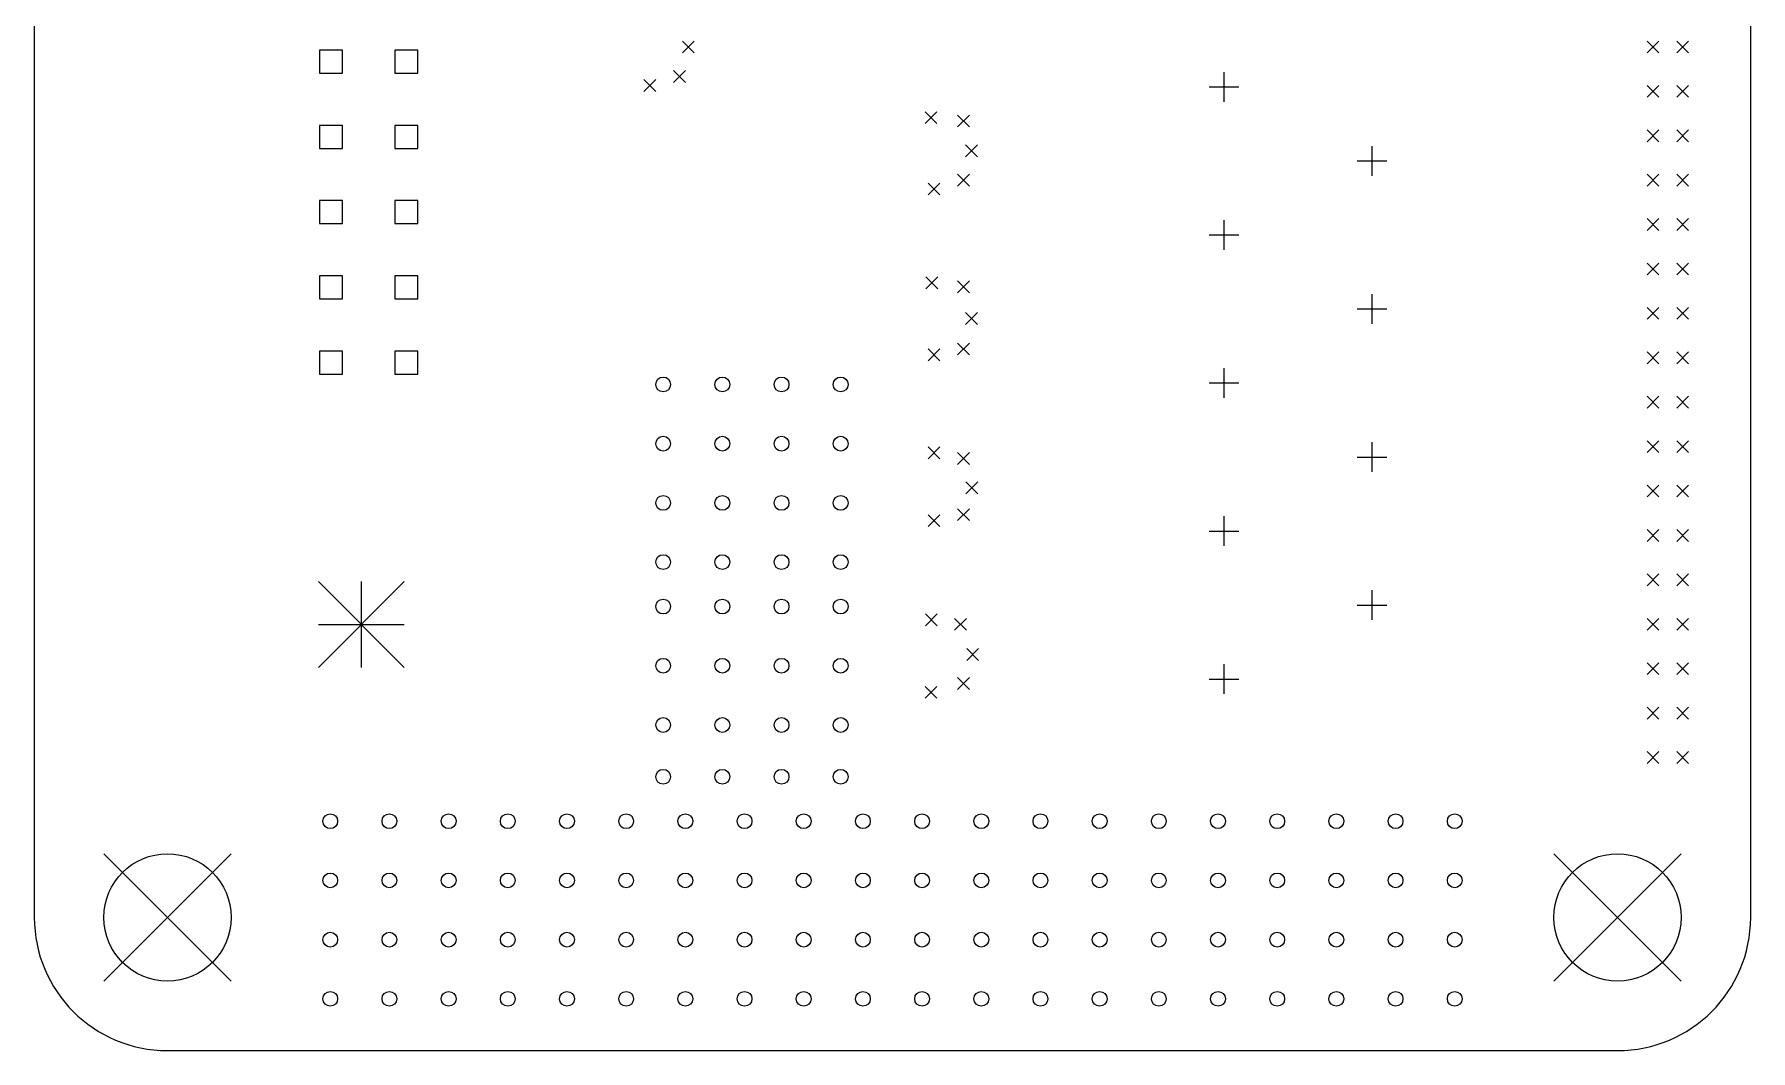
# Model space of a CAD drawing. Extents: x 46 to 146, y -167 to -22.
# Drawn here: x 50.5 to 108.5, y -129.5 to -95.2 of the extents above; entities that cross this region are included whole.
import ezdxf

# ---------------------------------------------------------------- set-up
doc = ezdxf.new("R2010")
doc.units = 0
doc.header["$MEASUREMENT"] = 0
doc.layers.add('BLACK', color=7, linetype='CONTINUOUS')

msp = doc.modelspace()

# ---------------------------------------------------------------- linework, layer by layer
at = {"layer": 'BLACK', "linetype": 'CONTINUOUS'}
for p, q in [((50.5, -27), (50.5, -125)), ((108.5, -125), (108.5, -27)), ((72.4, -95.4), (72.8, -95.8)), ((72.8, -95.4), (72.4, -95.8)), ((105, -95.4), (105.4, -95.8)), ((105.4, -95.4), (105, -95.8)), ((106, -95.4), (106.4, -95.8)), ((106.4, -95.4), (106, -95.8)), ((60.9189, -95.7111), (60.1411, -95.7111)), ((60.1411, -95.7111), (60.1411, -96.4889)), ((60.9189, -96.4889), (60.9189, -95.7111)), ((63.4589, -95.7111), (62.6811, -95.7111)), ((62.6811, -95.7111), (62.6811, -96.4889)), ((63.4589, -96.4889), (63.4589, -95.7111)), ((60.1411, -96.4889), (60.9189, -96.4889)), ((62.6811, -96.4889), (63.4589, -96.4889)), ((71.1, -96.7), (71.5, -97.1)), ((71.5, -96.7), (71.1, -97.1)), ((72.1, -96.4), (72.5, -96.8)), ((72.5, -96.4), (72.1, -96.8)), ((90.7, -96.45), (90.7, -97.45)), ((90.2, -96.95), (91.2, -96.95)), ((105, -96.9), (105.4, -97.3)), ((105.4, -96.9), (105, -97.3)), ((106, -96.9), (106.4, -97.3)), ((106.4, -96.9), (106, -97.3)), ((80.6, -97.79), (81, -98.19)), ((81, -97.79), (80.6, -98.19)), ((81.7, -97.9), (82.1, -98.3)), ((82.1, -97.9), (81.7, -98.3)), ((60.9189, -98.2511), (60.1411, -98.2511)), ((60.1411, -98.2511), (60.1411, -99.0289)), ((60.9189, -99.0289), (60.9189, -98.2511)), ((63.4589, -98.2511), (62.6811, -98.2511)), ((62.6811, -98.2511), (62.6811, -99.0289)), ((63.4589, -99.0289), (63.4589, -98.2511)), ((105, -98.4), (105.4, -98.8)), ((105.4, -98.4), (105, -98.8)), ((106, -98.4), (106.4, -98.8)), ((106.4, -98.4), (106, -98.8)), ((60.1411, -99.0289), (60.9189, -99.0289)), ((62.6811, -99.0289), (63.4589, -99.0289)), ((81.97, -98.91), (82.37, -99.31)), ((82.37, -98.91), (81.97, -99.31)), ((95.7, -98.95), (95.7, -99.95)), ((95.2, -99.45), (96.2, -99.45)), ((80.7, -100.2), (81.1, -100.6)), ((81.1, -100.2), (80.7, -100.6)), ((81.7, -99.9), (82.1, -100.3)), ((82.1, -99.9), (81.7, -100.3)), ((105, -99.9), (105.4, -100.3)), ((105.4, -99.9), (105, -100.3)), ((106, -99.9), (106.4, -100.3)), ((106.4, -99.9), (106, -100.3)), ((60.9189, -100.791), (60.1411, -100.791)), ((60.1411, -100.791), (60.1411, -101.569)), ((60.9189, -101.569), (60.9189, -100.791)), ((63.4589, -100.791), (62.6811, -100.791)), ((62.6811, -100.791), (62.6811, -101.569)), ((63.4589, -101.569), (63.4589, -100.791)), ((90.7, -101.45), (90.7, -102.45)), ((105, -101.4), (105.4, -101.8)), ((105.4, -101.4), (105, -101.8)), ((106, -101.4), (106.4, -101.8)), ((106.4, -101.4), (106, -101.8)), ((60.1411, -101.569), (60.9189, -101.569)), ((62.6811, -101.569), (63.4589, -101.569)), ((90.2, -101.95), (91.2, -101.95)), ((105, -102.9), (105.4, -103.3)), ((105.4, -102.9), (105, -103.3)), ((106, -102.9), (106.4, -103.3)), ((106.4, -102.9), (106, -103.3)), ((60.9189, -103.331), (60.1411, -103.331)), ((60.1411, -103.331), (60.1411, -104.109)), ((60.9189, -104.109), (60.9189, -103.331)), ((63.4589, -103.331), (62.6811, -103.331)), ((62.6811, -103.331), (62.6811, -104.109)), ((63.4589, -104.109), (63.4589, -103.331)), ((80.63, -103.37), (81.03, -103.77)), ((81.03, -103.37), (80.63, -103.77)), ((81.7, -103.5), (82.1, -103.9)), ((82.1, -103.5), (81.7, -103.9)), ((60.1411, -104.109), (60.9189, -104.109)), ((62.6811, -104.109), (63.4589, -104.109)), ((95.7, -103.95), (95.7, -104.95)), ((81.97, -104.57), (82.37, -104.97)), ((82.37, -104.57), (81.97, -104.97)), ((95.2, -104.45), (96.2, -104.45)), ((105, -104.4), (105.4, -104.8)), ((105.4, -104.4), (105, -104.8)), ((106, -104.4), (106.4, -104.8)), ((106.4, -104.4), (106, -104.8)), ((60.9189, -105.871), (60.1411, -105.871)), ((60.1411, -105.871), (60.1411, -106.649)), ((60.9189, -106.649), (60.9189, -105.871)), ((63.4589, -105.871), (62.6811, -105.871)), ((62.6811, -105.871), (62.6811, -106.649)), ((63.4589, -106.649), (63.4589, -105.871)), ((80.7, -105.8), (81.1, -106.2)), ((81.1, -105.8), (80.7, -106.2)), ((81.7, -105.6), (82.1, -106)), ((82.1, -105.6), (81.7, -106)), ((105, -105.9), (105.4, -106.3)), ((105.4, -105.9), (105, -106.3)), ((106, -105.9), (106.4, -106.3)), ((106.4, -105.9), (106, -106.3)), ((60.1411, -106.649), (60.9189, -106.649)), ((62.6811, -106.649), (63.4589, -106.649)), ((90.7, -106.45), (90.7, -107.45)), ((90.2, -106.95), (91.2, -106.95)), ((105, -107.4), (105.4, -107.8)), ((105.4, -107.4), (105, -107.8)), ((106, -107.4), (106.4, -107.8)), ((106.4, -107.4), (106, -107.8)), ((95.7, -108.95), (95.7, -109.95)), ((105, -108.9), (105.4, -109.3)), ((105.4, -108.9), (105, -109.3)), ((106, -108.9), (106.4, -109.3)), ((106.4, -108.9), (106, -109.3)), ((80.7, -109.11), (81.1, -109.51)), ((81.1, -109.11), (80.7, -109.51)), ((81.7, -109.3), (82.1, -109.7)), ((82.1, -109.3), (81.7, -109.7)), ((95.2, -109.45), (96.2, -109.45)), ((81.98, -110.29), (82.38, -110.69)), ((82.38, -110.29), (81.98, -110.69)), ((105, -110.4), (105.4, -110.8)), ((105.4, -110.4), (105, -110.8)), ((106, -110.4), (106.4, -110.8)), ((106.4, -110.4), (106, -110.8)), ((81.7, -111.2), (82.1, -111.6)), ((82.1, -111.2), (81.7, -111.6)), ((80.7, -111.4), (81.1, -111.8)), ((81.1, -111.4), (80.7, -111.8)), ((90.7, -111.45), (90.7, -112.45)), ((105, -111.9), (105.4, -112.3)), ((105.4, -111.9), (105, -112.3)), ((106, -111.9), (106.4, -112.3)), ((106.4, -111.9), (106, -112.3)), ((90.2, -111.95), (91.2, -111.95)), ((60.1, -113.66), (63, -116.56)), ((63, -113.66), (60.1, -116.56)), ((61.55, -113.66), (61.55, -116.56)), ((105, -113.4), (105.4, -113.8)), ((105.4, -113.4), (105, -113.8)), ((106, -113.4), (106.4, -113.8)), ((106.4, -113.4), (106, -113.8)), ((95.7, -113.95), (95.7, -114.95)), ((80.61, -114.75), (81.01, -115.15)), ((81.01, -114.75), (80.61, -115.15)), ((95.2, -114.45), (96.2, -114.45)), ((60.1, -115.11), (63, -115.11)), ((81.6, -114.9), (82, -115.3)), ((82, -114.9), (81.6, -115.3)), ((105, -114.9), (105.4, -115.3)), ((105.4, -114.9), (105, -115.3)), ((106, -114.9), (106.4, -115.3)), ((106.4, -114.9), (106, -115.3)), ((82.01, -115.92), (82.41, -116.32)), ((82.41, -115.92), (82.01, -116.32)), ((90.7, -116.45), (90.7, -117.45)), ((105, -116.4), (105.4, -116.8)), ((105.4, -116.4), (105, -116.8)), ((106, -116.4), (106.4, -116.8)), ((106.4, -116.4), (106, -116.8)), ((81.7, -116.9), (82.1, -117.3)), ((82.1, -116.9), (81.7, -117.3)), ((90.2, -116.95), (91.2, -116.95)), ((80.6, -117.2), (81, -117.6)), ((81, -117.2), (80.6, -117.6)), ((105, -117.9), (105.4, -118.3)), ((105.4, -117.9), (105, -118.3)), ((106, -117.9), (106.4, -118.3)), ((106.4, -117.9), (106, -118.3)), ((105, -119.4), (105.4, -119.8)), ((105.4, -119.4), (105, -119.8)), ((106, -119.4), (106.4, -119.8)), ((106.4, -119.4), (106, -119.8)), ((52.85, -122.85), (57.15, -127.15)), ((57.15, -122.85), (52.85, -127.15)), ((101.85, -122.85), (106.15, -127.15)), ((106.15, -122.85), (101.85, -127.15)), ((55, -129.5), (104, -129.5))]:
    msp.add_line(p, q, dxfattribs=at)
at = {"layer": 'BLACK'}
for centre, radius in [((71.75, -107), 0.25), ((73.75, -107), 0.25), ((75.75, -107), 0.25), ((77.75, -107), 0.25), ((71.75, -109), 0.25), ((73.75, -109), 0.25), ((75.75, -109), 0.25), ((77.75, -109), 0.25), ((71.75, -111), 0.25), ((73.75, -111), 0.25), ((75.75, -111), 0.25), ((77.75, -111), 0.25), ((71.75, -113), 0.25), ((73.75, -113), 0.25), ((75.75, -113), 0.25), ((77.75, -113), 0.25), ((71.75, -114.5), 0.25), ((73.75, -114.5), 0.25), ((75.75, -114.5), 0.25), ((77.75, -114.5), 0.25), ((71.75, -116.5), 0.25), ((73.75, -116.5), 0.25), ((75.75, -116.5), 0.25), ((77.75, -116.5), 0.25), ((71.75, -118.5), 0.25), ((73.75, -118.5), 0.25), ((75.75, -118.5), 0.25), ((77.75, -118.5), 0.25), ((71.75, -120.25), 0.25), ((73.75, -120.25), 0.25), ((75.75, -120.25), 0.25), ((77.75, -120.25), 0.25), ((60.5, -121.75), 0.25), ((62.5, -121.75), 0.25), ((64.5, -121.75), 0.25), ((66.5, -121.75), 0.25), ((68.5, -121.75), 0.25), ((70.5, -121.75), 0.25), ((72.5, -121.75), 0.25), ((74.5, -121.75), 0.25), ((76.5, -121.75), 0.25), ((78.5, -121.75), 0.25), ((80.5, -121.75), 0.25), ((82.5, -121.75), 0.25), ((84.5, -121.75), 0.25), ((86.5, -121.75), 0.25), ((88.5, -121.75), 0.25), ((90.5, -121.75), 0.25), ((92.5, -121.75), 0.25), ((94.5, -121.75), 0.25), ((96.5, -121.75), 0.25), ((98.5, -121.75), 0.25), ((55, -125), 2.15), ((104, -125), 2.15), ((60.5, -123.75), 0.25), ((62.5, -123.75), 0.25), ((64.5, -123.75), 0.25), ((66.5, -123.75), 0.25), ((68.5, -123.75), 0.25), ((70.5, -123.75), 0.25), ((72.5, -123.75), 0.25), ((74.5, -123.75), 0.25), ((76.5, -123.75), 0.25), ((78.5, -123.75), 0.25), ((80.5, -123.75), 0.25), ((82.5, -123.75), 0.25), ((84.5, -123.75), 0.25), ((86.5, -123.75), 0.25), ((88.5, -123.75), 0.25), ((90.5, -123.75), 0.25), ((92.5, -123.75), 0.25), ((94.5, -123.75), 0.25), ((96.5, -123.75), 0.25), ((98.5, -123.75), 0.25), ((60.5, -125.75), 0.25), ((62.5, -125.75), 0.25), ((64.5, -125.75), 0.25), ((66.5, -125.75), 0.25), ((68.5, -125.75), 0.25), ((70.5, -125.75), 0.25), ((72.5, -125.75), 0.25), ((74.5, -125.75), 0.25), ((76.5, -125.75), 0.25), ((78.5, -125.75), 0.25), ((80.5, -125.75), 0.25), ((82.5, -125.75), 0.25), ((84.5, -125.75), 0.25), ((86.5, -125.75), 0.25), ((88.5, -125.75), 0.25), ((90.5, -125.75), 0.25), ((92.5, -125.75), 0.25), ((94.5, -125.75), 0.25), ((96.5, -125.75), 0.25), ((98.5, -125.75), 0.25), ((60.5, -127.75), 0.25), ((62.5, -127.75), 0.25), ((64.5, -127.75), 0.25), ((66.5, -127.75), 0.25), ((68.5, -127.75), 0.25), ((70.5, -127.75), 0.25), ((72.5, -127.75), 0.25), ((74.5, -127.75), 0.25), ((76.5, -127.75), 0.25), ((78.5, -127.75), 0.25), ((80.5, -127.75), 0.25), ((82.5, -127.75), 0.25), ((84.5, -127.75), 0.25), ((86.5, -127.75), 0.25), ((88.5, -127.75), 0.25), ((90.5, -127.75), 0.25), ((92.5, -127.75), 0.25), ((94.5, -127.75), 0.25), ((96.5, -127.75), 0.25), ((98.5, -127.75), 0.25)]:
    msp.add_circle(centre, radius, dxfattribs=at)
for centre, start, end in [((55, -125), 180, 270), ((104, -125), -90, 0)]:
    msp.add_arc(centre, 4.5, start, end, dxfattribs=at)

doc.saveas('drawing.dxf')
